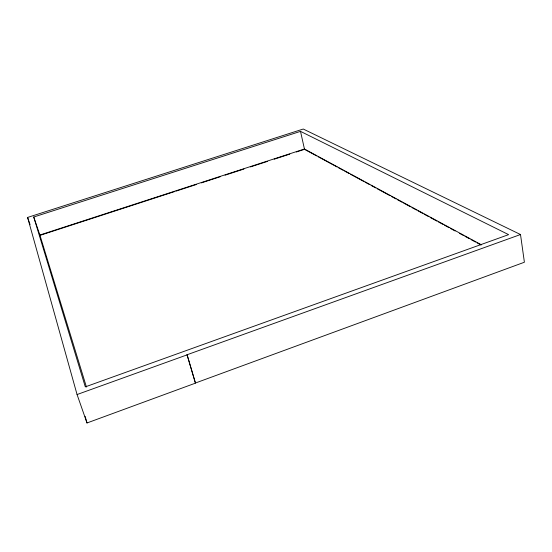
<?xml version="1.0" encoding="UTF-8"?>
<svg xmlns="http://www.w3.org/2000/svg" width="552" height="552" viewBox="0 0 552 552"><rect width="100%" height="100%" fill="white"/><g stroke="black" fill="none" stroke-linecap="round" stroke-linejoin="round"><path stroke-width="0.83" d="M187.073 354.757L195.408 383.033L524.4 262.234L520.508 234.531L303.255 129.03L27.6 217.433L77.066 394.535L87.002 422.97L195.47 383.136L187.073 354.757L520.508 234.531M77.066 394.535L187.128 354.853M174.308 191.682L40.006 235.359L33.734 217.012L300.509 131.369L508.606 234.641L85.312 386.869L33.734 217.012M175.943 191.151L196.415 184.492M201.335 182.898L220.165 176.771M225.078 175.177L243.915 169.05M250.47 166.918L267.665 161.329M274.22 159.197L289.779 154.132M296.327 152.007L303.697 149.606M481.516 244.86L304.442 149.012L39.889 235.028L86.443 387.035M305.277 149.751L316.627 155.905M318.138 156.727L337.058 166.98M338.569 167.801L343.109 170.264M344.62 171.085L349.161 173.542M350.679 174.363L363.54 181.339M365.051 182.16L369.592 184.623M371.11 185.437L375.65 187.901M377.161 188.722L390.022 195.698M391.541 196.519L396.081 198.975M397.592 199.796L402.132 202.26M403.643 203.081L410.453 206.772M411.971 207.593L416.512 210.057M418.023 210.871L422.563 213.334M424.074 214.155L428.614 216.619M430.132 217.44L436.942 221.131M438.454 221.952L442.994 224.409M444.512 225.23L449.052 227.693M450.563 228.514L455.103 230.977M459.643 233.434L463.425 235.483M464.943 236.304L469.483 238.768M470.994 239.589L475.534 242.052M477.045 242.873L480.833 244.922M27.6 217.433L30.063 224.581M85.118 416.339L87.002 422.97M300.509 131.369L304.518 149.344"/></g></svg>
